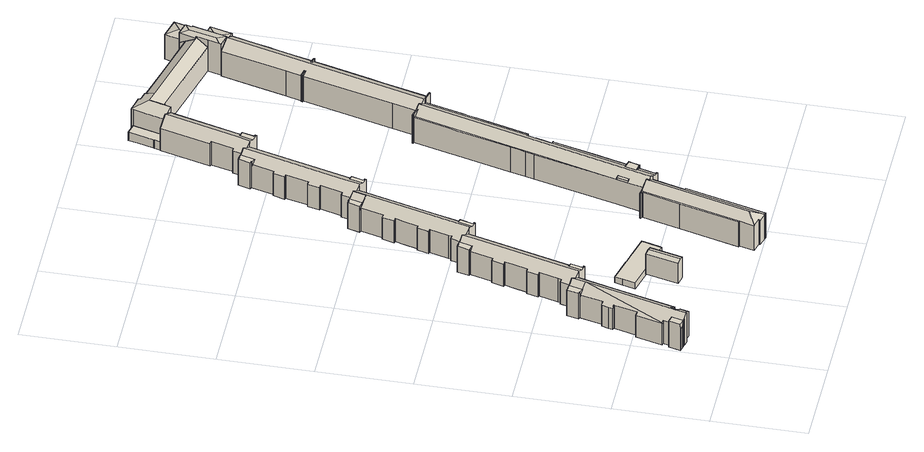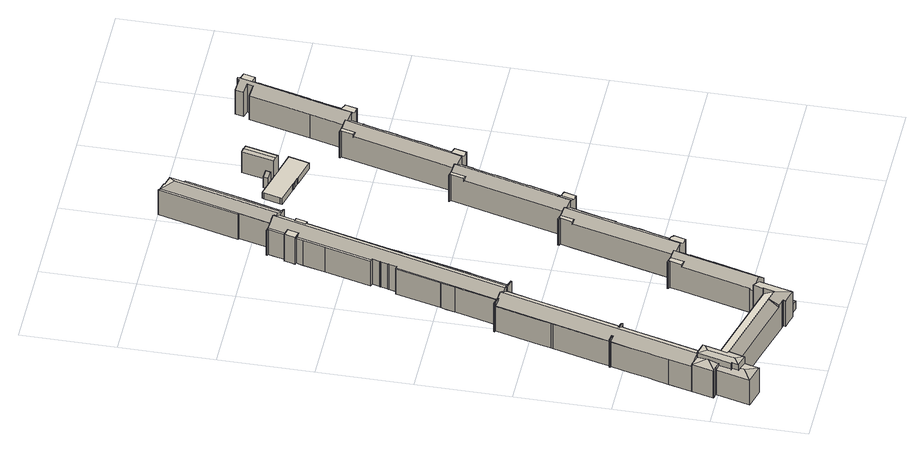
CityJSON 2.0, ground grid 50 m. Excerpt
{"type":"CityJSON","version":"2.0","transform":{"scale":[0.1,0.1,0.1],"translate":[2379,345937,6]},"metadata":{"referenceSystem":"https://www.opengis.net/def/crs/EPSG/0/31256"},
"CityObjects":{
"building1":{"type":"Building","attributes":{"name":"207428"},"children":["building1-1","building1-2","building1-3","building1-4","building1-5","building1-6","building1-7","building1-8","building1-9","building1-10","building1-11","building1-12","building1-13","building1-14"]},
"building1-1":{"type":"BuildingPart","attributes":{"measuredHeight":19.28,"roofType":"PULTDACH","HoeheDach":"27","NiedrigsteTraufeDesGebaeudes":"21","Blattnummer":"104092","HoeheGrund":"7"},"parents":["building1"],"geometry":[{"type":"MultiSurface","lod":"2","boundaries":[[[0,1,2,3,4]],[[2,5,6,3]],[[5,7,8,6]],[[9,10,11,12,13,14,15,16,17,18,19,20]],[[21,22,23,24,25,26,27,28,29,30,31,32,10,33,34]],[[35,36,37,38,39,40,41,42]],[[37,36,11,43]],[[10,32,38,37,11]],[[44,1,0,45]],[[45,0,4,46]],[[47,8,7,48]],[[1,49,50,2]],[[5,51,7]],[[52,53,54,55]],[[55,54,50,56]],[[56,50,49,1,44]],[[57,20,19,58]],[[58,19,18,59]],[[59,18,17,60]],[[60,17,16,61]],[[61,16,15,62]],[[62,15,14,63]],[[63,14,13,64]],[[64,13,12,65]],[[48,7,51,66,67]],[[68,31,30,69]],[[69,30,29,70]],[[70,29,28,71]],[[71,28,27,72]],[[72,27,26,73]],[[73,26,25,74]],[[74,25,24,75]],[[75,24,23,76]],[[76,23,22,77]],[[77,22,21,78]],[[79,42,41,80]],[[80,41,40,81]],[[81,40,39,82]],[[83,35,42,79]],[[43,11,37]],[[70,71,72,73,74,75,76,77,78,84,52,55,56,44,45,46,85,47,48,67,86,57,58,59,60,61,62,63,64,65,87,83,79,80,81,82,88,89,68,69]],[[4,3,6,8,47,85,46]],[[12,11,36,35,83,87,65]],[[38,32,31,68,89,88,82,39]],[[86,67,66,9,20,57]],[[84,78,21,34,53,52]],[[50,54,53,34,33,10,9,66,51,5,2,49]]]}]},
"building1-2":{"type":"BuildingPart","attributes":{"measuredHeight":13.72,"roofType":"SATTELDACH","HoeheDach":"21","NiedrigsteTraufeDesGebaeudes":"20","Blattnummer":"104091","HoeheGrund":"7"},"parents":["building1"],"geometry":[{"type":"Solid","lod":"2","boundaries":[[[[90,91,92,93]],[[94,95,96,97]],[[98,99,97,96,100,101,91,90]],[[102,95,94,103,93,92]],[[97,99,98,90,93,103,94]],[[101,100,102,92,91]],[[96,95,102,100]]]]}]},
"building1-3":{"type":"BuildingPart","attributes":{"measuredHeight":19.02,"roofType":"SATTELDACH","HoeheDach":"26","NiedrigsteTraufeDesGebaeudes":"21","Blattnummer":"104092","HoeheGrund":"7"},"parents":["building1"],"geometry":[{"type":"Solid","lod":"2","boundaries":[[[[104,105,106,107,108,109]],[[107,110,111,108]],[[112,113,114]],[[112,115,116,117,118,119,120,121,122,113]],[[117,116,123,124]],[[125,126,127,128]],[[128,127,129,130]],[[130,129,131,132]],[[132,131,133,134]],[[134,133,135,136]],[[136,135,137,138]],[[138,137,139,140]],[[140,139,141,142]],[[141,143,142]],[[144,145,146,147]],[[147,146,148,149]],[[149,148,150,151]],[[151,150,152,153]],[[153,152,154,155]],[[69,156,157,68]],[[111,110,108]],[[158,159,160,161]],[[162,106,105,163]],[[163,105,104,164]],[[165,122,121,166]],[[166,121,120,167]],[[167,120,119,168]],[[169,116,115,170]],[[124,123,117]],[[171,162,163,164,172,173,69,68,174,175,125,128,130,132,134,136,138,140,142,176,144,147,149,151,153,155,169,170,177,178,165,166,167,168,179,180,158,161]],[[157,181,182,126,125,175,174,68]],[[154,123,116,169,155]],[[173,172,164,104,109,183,156,69]],[[118,184,159,158,180,179,168,119]],[[162,171,161,160,110,107,106]],[[177,170,115,112,114,178]],[[114,113,122,165,178]],[[143,185,145,144,176,142]],[[109,108,110,160,159,184,186,187,183]],[[156,183,187,186,184,118,117,123,154,152,150,148,146,145,185,143,141,139,137,135,133,131,129,127,126,182,181,157]]]]}]},
"building1-4":{"type":"BuildingPart","attributes":{"measuredHeight":3.76,"roofType":"FLACHDACH","HoeheDach":"11","NiedrigsteTraufeDesGebaeudes":"11","Blattnummer":"104091","HoeheGrund":"7"},"parents":["building1"],"geometry":[{"type":"Solid","lod":"2","boundaries":[[[[188,189,190,191]],[[191,190,192,193]],[[193,192,194,195]],[[195,194,196,197]],[[197,196,198,199]],[[199,198,200,201]],[[201,200,202,203]],[[203,202,204,205]],[[205,204,206,207]],[[207,206,208,209]],[[210,209,208,211,212,213]],[[212,189,188,213]],[[205,207,209,210,213,188,191,193,195,197,199,201,203]],[[211,208,206,204,202,200,198,196,194,192,190,189,212]]]]}]},
"building1-5":{"type":"BuildingPart","attributes":{"measuredHeight":8.76,"roofType":"PULTDACH","HoeheDach":"16","NiedrigsteTraufeDesGebaeudes":"14","Blattnummer":"104091","HoeheGrund":"7"},"parents":["building1"],"geometry":[{"type":"Solid","lod":"2","boundaries":[[[[214,215,216,217]],[[214,218,219,215]],[[215,219,220,216]],[[216,220,221,217]],[[217,221,218,214]],[[221,220,219,218]]]]}]},
"building1-6":{"type":"BuildingPart","attributes":{"measuredHeight":19.24,"roofType":"SATTELDACH","HoeheDach":"26","NiedrigsteTraufeDesGebaeudes":"21","Blattnummer":"104092","HoeheGrund":"7"},"parents":["building1"],"geometry":[{"type":"MultiSurface","lod":"2","boundaries":[[[222,223,224,225,226,227,228,229,230,231,232,233,234,235,236,237,238,239,240,241,242,243,244,245,246]],[[247,248,249,250,251,252]],[[253,254,248,247]],[[255,256,257,258]],[[259,260,261,262,263,264]],[[265,266,259,264,267,234]],[[229,228,268,269]],[[228,227,270,268]],[[227,226,271,270]],[[226,225,272,271]],[[225,224,273,272]],[[224,223,274,273]],[[223,222,275,274]],[[245,244,276,277]],[[244,243,278,276]],[[241,240,279,280]],[[240,239,281,279]],[[239,238,282,281]],[[238,237,283,282]],[[237,236,284,283]],[[236,235,285,284]],[[234,233,265]],[[230,229,269,286]],[[254,253,248]],[[233,287,266,265]],[[288,289,290,291]],[[252,251,292,293]],[[251,250,294,292]],[[295,255,257,296,297]],[[262,261,298,299]],[[261,260,300,298]],[[301,267,264]],[[264,267,301,235,234]],[[258,302,303,256,255]],[[258,302,301,295]],[[303,302,258,295,255]],[[290,289,304,253,247,252,293,305,306]],[[306,305,293,292,294,307,308,286,269,268,270,271,272,273,274,275,309,277,276,278,310,280,279,281,282,283,284,285,297,296,311,299,298,300,312,313,291,290]],[[231,230,286,308,307,294,250,249]],[[287,288,291,313,312,300,260,259,266]],[[303,263,262,299,311,296,257,256]],[[241,280,310,278,243,242]],[[245,277,309,275,222,246]],[[264,267,264,263,303,302,258,255,295,301]],[[289,288,287,233,232,231,249,248,253,304]]]}]},
"building1-7":{"type":"BuildingPart","attributes":{"measuredHeight":19.02,"roofType":"SATTELDACH","HoeheDach":"26","NiedrigsteTraufeDesGebaeudes":"21","Blattnummer":"104092","HoeheGrund":"7"},"parents":["building1"],"geometry":[{"type":"Solid","lod":"2","boundaries":[[[[314,315,316,317,318,319]],[[317,320,321,318]],[[322,323,324,325,326,327,328,329,330]],[[325,324,331,332]],[[291,333,334,335]],[[335,334,336,337]],[[337,336,338,339]],[[339,338,340,341]],[[341,340,342,343]],[[343,342,344,345]],[[345,344,346,347]],[[347,346,348,349]],[[349,348,350,351]],[[351,350,352,353]],[[353,352,354,355]],[[355,354,356,357]],[[357,356,358,359]],[[359,358,360,361]],[[361,360,362,363]],[[290,364,333,291]],[[321,320,318]],[[365,366,367,368]],[[369,316,315,370]],[[370,315,314,371]],[[372,330,329,373]],[[373,329,328,374]],[[374,328,327,375]],[[376,323,322,377]],[[377,322,330,372]],[[332,331,325]],[[378,369,370,371,379,380,290,291,335,337,339,341,343,345,347,349,351,353,355,357,359,361,363,381,382,376,377,372,373,374,375,383,384,365,368]],[[362,331,324,323,376,382,381,363]],[[380,379,371,314,319,385,364,290]],[[326,386,366,365,384,383,375,327]],[[369,378,368,367,320,317,316]],[[319,318,320,367,366,386,387,388,385]],[[364,385,388,387,386,326,325,331,362,360,358,356,354,352,350,348,346,344,342,340,338,336,334,333]]]]}]},
"building1-8":{"type":"BuildingPart","attributes":{"measuredHeight":19.77,"roofType":"SATTELDACH","HoeheDach":"26","NiedrigsteTraufeDesGebaeudes":"22","Blattnummer":"105092","HoeheGrund":"7"},"parents":["building1"],"geometry":[{"type":"Solid","lod":"2","boundaries":[[[[389,390,391,392,393,394,395,396,397]],[[398,399,400,401,402,403,404,405,406,407,408,409,390,389]],[[410,411,412,408,407,413,414,415,416,417,418,419,420,421,422,423,424,425,426,427,428,429]],[[426,425,430,431]],[[432,433,434,435,436,437,438,439,440,441,442,443,444,445,446,447,448,449,450,451,452,453,454,455,456,457,458,459,460,461,415,414]],[[462,463,464,465,466,419,418,467,468]],[[469,470,471,472,473,474,475,476]],[[477,478,479,480,481,482,483]],[[484,485,486,487,488,489,490]],[[491,492,493,494,495,496,401,400,399]],[[497,498,499,500,501,502,503]],[[504,505,506,507]],[[508,509,510,511,512,513,514]],[[515,516,397,517]],[[518,519,520,521]],[[521,520,522,523]],[[524,418,417,525,526]],[[525,417,416,527]],[[427,431,430,424]],[[424,430,425]],[[426,431,427]],[[528,451,450,529]],[[529,450,449,530]],[[530,449,448,531]],[[531,448,447,532]],[[532,447,446,533]],[[443,534,444]],[[444,534,535,536]],[[537,538,539,441]],[[441,539,442]],[[540,541,542,543]],[[544,545,536,546]],[[547,468,467,548]],[[548,467,418,524]],[[549,462,468,547]],[[526,525,550,551]],[[552,553,554,555]],[[556,557,558,455]],[[559,471,470,560]],[[560,470,469,561]],[[479,478,562]],[[563,477,483,564]],[[508,487,486,509]],[[517,397,396,565]],[[565,396,566,567]],[[568,569,516,515]],[[570,571,572,573]],[[573,572,569,568]],[[574,495,494,575]],[[575,494,493,576]],[[576,493,492,577]],[[578,491,399]],[[579,580,581,582]],[[583,584,585,586]],[[587,588,589,590]],[[590,589,591,592]],[[593,500,499,594]],[[595,512,511,596]],[[596,511,510,597]],[[598,393,429,428,599,600,601,602,582,581]],[[415,461,460,459,603,604,605,527,416]],[[606,607,608,592,591,609,610,454,453,611]],[[612,421,420,419,466,465,464,463,613]],[[614,615,616,613,463,462,549,617,618,619,620]],[[595,621,622,623,624,625,626,627,513,512]],[[406,405,404,403,402,401,496,436,435,434,433,432,414,413,407]],[[628,597,510,509,486,485,629]],[[392,391,390,409,408,412,411,410,429,393]],[[630,624,623,622,621,595,596,597,628,629,631,632,593,594,633,634,559,560,561,635,636,637,638,639,640,587,590,592,608,607,606,611,641,528,529,530,531,532,533,642,643,540,543,644,544,546,645,646,647,648,649,650,651,652,653,654,655,656,657,658,659,660,574,575,576,577,661,570,573,568,515,517,565,567,662,518,521,523,663,579,582,602,601,600,599,664,665,583,586,666,620,619,618,617,549,547,548,524,526,551,667,563,564,668,669,670,552,555,671,672,673,674,675,676,677,678]],[[396,395,394,393,598,581,580,679,522,520,519,680,566,396,397]],[[424,423,422,421,612,613,616,615,614,681,585,584,424,427]],[[610,609,591,589,588,682,683,684,556,455,454]],[[428,427,424,584,583,665,664,599]],[[650,649,648,685,686,687,538,537,651]],[[688,689,690,691,676,675,674,673,672,692]],[[457,456,455,558,693,694,458]],[[636,635,561,469,476,695,557,556,637]],[[474,473,472,497,503,696,475]],[[559,634,633,594,499,498,497,472,471]],[[593,632,631,629,485,484,502,501,500]],[[661,577,492,491,578,571,570]],[[502,484,490]],[[488,487,508,514,489]],[[481,480,504,507,482]],[[483,482,507,506,669,668,564]],[[624,630,678,697,698,625]],[[699,697,678,677,676,691]],[[554,700,692,672,671,555]],[[505,553,552,670,669,506]],[[550,562,478,477,563,667,551]],[[587,640,639,683,682,588]],[[639,638,637,556,684,683]],[[585,681,614,620,666,586]],[[544,644,543,542,701,545]],[[540,643,702,541]],[[648,647,646,703,704,685]],[[705,703,646,645,546,536,535]],[[657,656,655,706,707,708]],[[709,706,655,654,653,710]],[[653,652,651,537,711,710]],[[496,495,574,660,659,437,436]],[[658,657,708,438,437,659]],[[445,702,643,642,533,446]],[[528,641,611,453,452,451]],[[663,523,522,679,580,579]],[[566,680,519,518,662,567]],[[558,557,695,476,475,696,503,502,490,489,514,513,627,626,625,698,697,699,691,690,693]],[[527,605,604,603,459,458,694,693,690,689,688,692,700,554,553,505,504,480,479,562,550,525]],[[536,545,701,542,541,702,445,444]],[[539,538,687,686,685,704,703,705,535,534,443,442]],[[708,707,706,709,710,711,537,441,440,439,438]],[[516,569,572,571,578,399,398,389,397]]]]}]},
"building1-9":{"type":"BuildingPart","attributes":{"measuredHeight":19.02,"roofType":"SATTELDACH","HoeheDach":"26","NiedrigsteTraufeDesGebaeudes":"21","Blattnummer":"104092","HoeheGrund":"7"},"parents":["building1"],"geometry":[{"type":"Solid","lod":"2","boundaries":[[[[712,713,714,715]],[[715,714,716,717]],[[717,716,718,719]],[[720,721,722,723]],[[724,725,726,727]],[[727,726,728,729]],[[730,731,732]],[[733,734,735,736]],[[736,735,737,738]],[[727,729,739,733,736,738,740,741,720,723,742,712,715,717,719,743,744,724]],[[745,730,732,728,726,725,746,747,748]],[[749,746,725,724,744,743,719,718]],[[741,740,738,737,745,748,721,720]],[[733,739,729,728,732,731,734]],[[721,748,747,746,749,718,716,714,713,750,722]],[[737,735,734,731,730,745]],[[723,722,750,742]],[[742,750,713,712]]]]}]},
"building1-10":{"type":"BuildingPart","attributes":{"measuredHeight":5.24,"roofType":"FLACHDACH","HoeheDach":"13","NiedrigsteTraufeDesGebaeudes":"13","Blattnummer":"104092","HoeheGrund":"8"},"parents":["building1"],"geometry":[{"type":"Solid","lod":"2","boundaries":[[[[751,752,753,754,755,756,757]],[[758,759,760,761,762,763,764]],[[758,757,756,759]],[[759,756,755,760]],[[762,753,752,763]],[[763,752,751,764]],[[764,751,757,758]],[[755,754,753,762,761,760]]]]}]},
"building1-11":{"type":"BuildingPart","attributes":{"measuredHeight":19.05,"roofType":"PULTDACH","HoeheDach":"26","NiedrigsteTraufeDesGebaeudes":"20","Blattnummer":"104092","HoeheGrund":"7"},"parents":["building1"],"geometry":[{"type":"Solid","lod":"2","boundaries":[[[[765,766,767,768,769,770]],[[769,771,770]],[[772,773,774,775]],[[775,774,776,777]],[[778,779,780,781]],[[782,766,765,783]],[[784,785,786,787]],[[787,786,788,789]],[[789,788,790,791]],[[792,793,768]],[[794,795,796,797]],[[798,799,800,801]],[[802,803,804,805]],[[806,793,792,807,808,795,794,809,810,811,812,791,790]],[[813,798,801,814,782,783,772,775,777,815,778,781,816,817,784,787,789,791,812,811,810,809,794,797,818,819,802,805]],[[820,821,785,784,817,816,781,780]],[[796,822,823,803,802,819,818,797]],[[798,813,805,804,824,799]],[[766,782,814,801,800,767]],[[783,765,770,771,773,772]],[[776,825,779,778,815,777]],[[767,800,799,824,804,803,823,822,796,795,808,807,792,768]],[[769,768,793,806,790,788,786,785,821,820,780]],[[774,773,771,769,780,779,825,776]]]]}]},
"building1-12":{"type":"BuildingPart","attributes":{"measuredHeight":20.28,"roofType":"WALMDACH","HoeheDach":"27","NiedrigsteTraufeDesGebaeudes":"27","Blattnummer":"104092","HoeheGrund":"7"},"parents":["building1"],"geometry":[{"type":"Solid","lod":"2","boundaries":[[[[826,827,828,829,830]],[[828,831,832,833,834,835,829]],[[827,836,837,838,839,831,828]],[[831,839,840,841,832]],[[842,835,834,843]],[[843,834,833,844]],[[845,838,837,846]],[[847,841,840,848]],[[849,845,846,850,851,852,853,854,842,843,844,855,847,848]],[[851,850,846,837,836,827]],[[845,849,848,840,839,838]],[[833,832,841,847,855,844]],[[852,851,827,826,830,853]],[[830,829,835,842,854,853]]]]}]},
"building1-13":{"type":"BuildingPart","attributes":{"measuredHeight":18.3,"roofType":"PULTDACH","HoeheDach":"25","NiedrigsteTraufeDesGebaeudes":"24","Blattnummer":"104092","HoeheGrund":"7"},"parents":["building1"],"geometry":[{"type":"Solid","lod":"2","boundaries":[[[[856,857,858]],[[856,859,860,861,857]],[[861,862,863,857]],[[864,856,858,865]],[[866,860,859,867]],[[867,859,856,864]],[[868,863,862,869]],[[867,864,865,870,868,869,866]],[[858,857,863,868,870,865]],[[861,860,866,869,862]]]]}]},
"building1-14":{"type":"BuildingPart","attributes":{"measuredHeight":16.83,"roofType":"WALMDACH","HoeheDach":"24","NiedrigsteTraufeDesGebaeudes":"23","Blattnummer":"104092","HoeheGrund":"7"},"parents":["building1"],"geometry":[{"type":"Solid","lod":"2","boundaries":[[[[871,872,873,874,875]],[[872,876,873]],[[877,876,872,871,878,879,880,881]],[[882,873,876,883]],[[884,881,880,885]],[[885,880,879,886]],[[886,879,878,887]],[[883,876,877,888]],[[888,877,881,884]],[[888,884,885,886,887,889,890,891,882,883]],[[889,887,878,871,875,890]],[[875,874,873,882,891,890]]]]}]}
},
"vertices":[
[11,246,151],[22,243,155],[39,239,180],[5,248,180],[4,247,149],[55,301,180],[21,310,180],[34,307,149],[21,310,150],[33,345,153],[207,768,206],[157,784,162],[127,665,162],[114,668,150],[104,630,150],[99,610,150],[112,607,162],[110,602,162],[79,482,162],[66,485,150],[30,345,150],[76,229,200],[79,240,200],[123,229,170],[135,274,170],[97,284,196],[106,317,196],[144,307,169],[151,305,164],[233,630,165],[283,818,165],[228,840,204],[225,841,206],[85,294,206],[69,231,206],[158,788,180],[157,784,180],[178,777,180],[196,848,180],[176,853,180],[175,850,180],[161,854,180],[145,791,180],[157,784,149],[22,243,13],[11,246,13],[4,247,13],[21,310,13],[34,307,13],[22,243,166],[30,241,172],[34,307,161],[45,237,13],[45,237,185],[42,238,183],[42,238,13],[30,241,13],[30,345,13],[66,485,13],[79,482,13],[110,602,13],[112,607,13],[99,610,13],[104,630,13],[114,668,13],[127,665,13],[43,342,162],[43,342,13],[228,840,13],[283,818,13],[233,630,13],[151,305,13],[144,307,13],[106,317,13],[97,284,13],[135,274,13],[123,229,13],[79,240,13],[76,229,13],[145,791,13],[161,854,13],[175,850,13],[176,853,13],[158,788,13],[69,231,13],[5,248,13],[33,345,13],[157,784,13],[196,848,13],[225,841,13],
[511,359,13],[511,359,144],[553,531,144],[553,531,13],[601,518,13],[601,518,146],[560,347,146],[560,347,13],[536,353,13],[540,352,13],[540,352,150],[536,353,149],[581,523,150],[581,523,13],
[355,800,180],[357,806,180],[347,809,180],[363,873,180],[344,879,180],[325,807,180],[363,873,168],[363,873,162],[376,1388,180],[372,1389,180],[372,1389,155],[380,1386,180],[381,1386,180],[403,1379,180],[421,1448,180],[403,1453,180],[402,1449,180],[401,1449,180],[388,1452,180],[381,1386,163],[381,1386,155],[244,903,13],[244,903,155],[253,900,162],[253,900,13],[254,900,163],[254,900,13],[258,916,163],[258,916,13],[285,1017,163],[285,1017,13],[284,1017,162],[284,1017,13],[275,1020,155],[275,1020,13],[292,1083,155],[292,1083,13],[301,1081,162],[301,1081,13],[301,1081,163],[333,1202,13],[333,1202,163],[332,1202,162],[332,1202,13],[323,1204,155],[323,1204,13],[340,1268,155],[340,1268,13],[349,1266,162],[349,1266,13],[350,1265,163],[350,1265,13],[283,818,200],[228,840,155],[455,1440,13],[455,1440,201],[507,1419,168],[507,1419,13],[347,809,13],[357,806,13],[355,800,13],[388,1452,13],[401,1449,13],[402,1449,13],[403,1453,13],[381,1386,13],[380,1386,13],[363,873,13],[325,807,13],[287,817,13],[229,846,13],[240,888,13],[321,1157,13],[376,1388,13],[372,1389,13],[421,1448,13],[451,1441,13],[229,846,155],[240,888,155],[287,817,203],[451,1441,203],[321,1157,163],[432,1369,203],[307,891,203],
[453,630,8],[453,630,46],[464,670,46],[464,670,8],[587,638,46],[587,638,8],[593,636,46],[593,636,8],[616,630,46],[616,630,8],[633,626,46],[633,626,8],[644,623,46],[644,623,8],[760,592,46],[760,592,8],[758,582,46],[758,582,8],[735,497,46],[735,497,8],[731,485,46],[731,485,8],[473,551,8],[473,551,46],[435,561,46],[435,561,8],
[627,482,14],[634,510,14],[662,502,14],[655,475,14],[627,482,101],[634,510,101],[662,502,81],[655,475,81],
[502,1619,153],[511,1616,160],[512,1616,161],[485,1515,161],[481,1499,161],[480,1499,160],[471,1502,153],[455,1440,152],[507,1419,196],[517,1416,205],[538,1496,205],[662,1968,205],[647,1972,192],[608,1985,160],[576,1864,161],[575,1865,160],[567,1867,153],[550,1803,153],[559,1801,160],[560,1801,161],[548,1756,161],[528,1680,161],[527,1680,160],[518,1682,153],[505,1630,153],[592,1479,180],[575,1484,180],[554,1406,180],[582,1399,180],[583,1406,180],[574,1408,180],[592,1479,168],[592,1479,161],[605,1986,158],[598,1988,153],[598,1987,153],[607,1985,160],[645,2048,180],[630,2052,180],[628,2047,180],[615,2051,180],[598,1988,180],[627,1979,180],[662,1968,202],[680,2038,202],[608,1985,168],[471,1502,12],[455,1440,12],[480,1499,12],[481,1499,12],[485,1515,12],[512,1616,12],[511,1616,12],[502,1619,12],[527,1680,12],[518,1682,12],[528,1680,12],[559,1801,12],[560,1801,12],[550,1803,12],[567,1867,12],[575,1865,12],[576,1864,12],[608,1985,12],[507,1419,12],[680,2038,205],[681,2038,204],[733,2017,168],[733,2017,12],[681,2038,12],[583,1406,12],[574,1408,12],[582,1399,12],[607,1985,158],[598,1987,12],[607,1985,12],[628,2047,12],[615,2051,12],[630,2052,12],[608,1985,162],[607,1985,162],[598,1988,162],[632,1630,168],[592,1479,12],[632,1630,12],[554,1406,12],[517,1416,12],[505,1630,12],[548,1756,12],[598,1988,12],[645,2048,12],[680,2038,12],
[808,1997,180],[810,2004,180],[800,2007,180],[817,2072,180],[797,2078,180],[778,2005,180],[817,2072,168],[817,2072,162],[833,2584,180],[834,2583,180],[832,2578,180],[855,2570,180],[875,2645,180],[855,2650,180],[854,2646,180],[841,2650,180],[824,2586,180],[832,2577,163],[832,2577,155],[681,2038,155],[697,2100,155],[697,2100,12],[707,2098,163],[707,2098,12],[707,2097,163],[707,2097,12],[738,2214,163],[738,2214,12],[737,2215,162],[737,2215,12],[728,2217,155],[728,2217,12],[744,2281,155],[744,2281,12],[753,2279,162],[753,2279,12],[755,2278,163],[755,2278,12],[786,2399,163],[786,2399,12],[785,2399,162],[785,2399,12],[776,2402,156],[776,2402,12],[793,2465,156],[793,2465,12],[801,2463,162],[801,2463,12],[802,2463,163],[802,2463,12],[733,2017,196],[911,2635,12],[911,2635,198],[959,2615,168],[959,2615,12],[800,2007,12],[810,2004,12],[808,1997,12],[824,2586,12],[841,2650,12],[854,2646,12],[855,2650,12],[834,2583,12],[833,2584,12],[817,2072,12],[778,2005,12],[741,2015,12],[832,2577,12],[832,2578,12],[875,2645,12],[904,2637,12],[741,2015,202],[904,2637,202],[884,2561,202],[761,2090,202],
[908,77,200],[1054,627,200],[1046,629,194],[1028,634,181],[1004,640,165],[1003,635,165],[1001,629,165],[866,118,165],[845,40,165],[918,60,191],[944,14,165],[965,92,165],[1100,603,165],[1099,603,166],[1083,607,177],[1081,608,178],[1080,608,179],[1070,611,186],[1064,612,191],[1067,624,191],[1060,626,196],[1046,629,177],[1054,627,182],[1060,626,186],[1070,611,195],[1080,608,201],[1409,1849,201],[1393,1853,191],[1392,1853,190],[1385,1855,186],[1383,1847,186],[1370,1850,177],[1352,1855,165],[1207,1308,165],[1172,1177,165],[1066,779,165],[1084,774,177],[1069,716,177],[1051,721,165],[1029,634,165],[1028,634,165],[1066,779,177],[1051,721,177],[1081,608,201],[1083,607,199],[1099,603,189],[1100,603,188],[1101,602,188],[1101,603,188],[1136,594,165],[1137,599,165],[1138,605,165],[1161,691,165],[1143,696,177],[1158,754,177],[1177,749,165],[1282,1148,165],[1277,1149,168],[1288,1189,168],[1289,1193,168],[1290,1198,168],[1299,1231,168],[1300,1236,168],[1301,1240,168],[1311,1280,168],[1317,1279,165],[1462,1826,165],[1448,1830,174],[1444,1831,177],[1425,1836,189],[1427,1844,189],[1422,1845,193],[1414,1847,198],[1343,1860,186],[1342,1858,186],[1343,1858,186],[1352,1855,186],[1370,1850,186],[1336,1868,186],[1334,1862,186],[1520,1811,186],[1522,1817,186],[1515,1819,186],[1515,1820,186],[1512,1821,186],[1485,1828,186],[1478,1830,186],[1475,1823,186],[1550,2461,181],[1549,2461,181],[1575,2454,181],[1577,2460,181],[1550,2467,181],[1544,2469,181],[1542,2463,181],[1673,2428,181],[1673,2429,181],[1678,2428,181],[1679,2433,181],[1674,2434,181],[1648,2441,181],[1646,2435,181],[950,4,165],[953,3,165],[1064,429,165],[1056,431,165],[1100,599,165],[1101,602,165],[1515,1820,165],[1578,2060,165],[1592,2116,165],[1594,2124,165],[1657,2365,165],[1673,2428,165],[1512,1821,165],[1550,2467,165],[1550,2468,165],[1544,2470,165],[1544,2469,165],[1679,2433,165],[1678,2428,165],[1680,2427,165],[1682,2433,165],[1675,2435,165],[1704,2545,165],[1674,2434,165],[897,26,5],[897,26,165],[845,40,5],[940,437,5],[940,437,165],[991,630,165],[991,630,5],[992,637,165],[992,637,5],[1385,1855,5],[1392,1853,168],[1392,1853,5],[1393,1853,168],[1300,1236,5],[1299,1231,5],[1290,1198,5],[1289,1193,5],[1288,1189,5],[1277,1149,5],[1177,749,177],[1189,746,177],[1189,746,165],[1174,688,165],[1174,688,177],[1161,691,177],[1292,1144,5],[1292,1144,165],[1230,903,165],[1230,903,5],[1199,783,5],[1199,783,165],[1189,746,5],[1334,1862,5],[1336,1868,5],[1343,1860,5],[1426,1984,167],[1426,1984,5],[1551,2468,5],[1551,2468,165],[1573,2551,165],[1573,2551,5],[1469,1824,165],[1469,1824,190],[1462,1826,194],[1515,1819,5],[1522,1817,5],[1520,1811,5],[1549,2461,165],[1550,2461,5],[1542,2463,5],[866,118,5],[858,120,165],[858,120,5],[895,19,5],[895,19,159],[945,5,5],[945,5,159],[943,6,159],[943,6,5],[1100,599,5],[1056,431,5],[1064,429,5],[953,3,5],[950,4,159],[981,640,5],[981,640,165],[982,646,165],[982,646,5],[1178,1222,5],[1178,1222,165],[1189,1264,165],[1189,1264,5],[1390,1519,5],[1390,1519,165],[1390,1518,165],[1390,1518,5],[1327,1277,165],[1327,1277,5],[1594,2124,5],[1592,2116,5],[1675,2435,5],[1682,2433,5],[1680,2427,5],[992,643,165],[1029,634,5],[1028,634,5],[1004,640,5],[992,643,5],[1422,1845,186],[1414,1847,181],[1409,1849,178],[1317,1279,5],[1323,1278,5],[1326,1277,5],[1326,1277,165],[1323,1278,165],[1311,1280,5],[1343,1858,165],[1342,1858,165],[1210,1347,165],[1283,1630,165],[1295,1676,165],[1342,1858,5],[1295,1676,5],[1283,1630,5],[1210,1347,5],[1704,2545,5],[1725,2629,5],[1738,2676,5],[1755,2741,5],[1755,2741,165],[1738,2676,165],[1725,2629,165],[1678,2428,5],[1673,2429,5],[1787,2867,5],[1673,2428,5],[1657,2365,5],[1578,2060,5],[1515,1820,5],[1475,1823,5],[1471,1824,5],[1469,1824,5],[1419,1630,5],[1409,1592,5],[1399,1554,5],[1301,1240,5],[1282,1148,5],[1293,1145,5],[1210,827,5],[1191,746,5],[1199,744,5],[1191,715,5],[1183,685,5],[1183,686,5],[1176,688,5],[1174,688,5],[1159,630,5],[1150,598,5],[1152,597,5],[1157,595,5],[1157,594,5],[1156,589,5],[1136,594,5],[1101,603,5],[1101,602,5],[950,4,5],[858,121,5],[990,637,5],[1051,721,5],[1066,779,5],[1201,1310,5],[1549,2461,5],[1544,2469,5],[1544,2470,5],[1550,2468,5],[1603,2666,5],[1663,2899,5],[1664,2899,5],[1725,2883,5],[1727,2883,5],[1729,2882,5],[1755,2876,5],[1788,2867,5],[990,637,165],[858,121,165],[1201,1310,165],[1399,1554,165],[1409,1592,165],[1419,1630,165],[1183,685,177],[1183,686,177],[1176,688,177],[1664,2899,165],[1725,2883,202],[1727,2883,203],[1729,2882,202],[1663,2899,164],[1448,1830,203],[1444,1831,201],[1471,1824,189],[1485,1828,181],[1788,2867,166],[1787,2867,166],[1755,2876,186],[1603,2666,165],[1210,827,165],[1293,1145,165],[1199,744,177],[1191,715,177],[1191,746,177],[1157,595,165],[1157,594,165],[1156,589,165],[1152,597,165],[1150,598,165],[1159,630,165],
[937,2694,13],[937,2694,163],[968,2812,163],[968,2812,13],[959,2815,156],[959,2815,13],[1028,3083,154],[1028,3083,13],[959,2615,13],[959,2615,197],[911,2635,154],[911,2635,13],[1149,3052,13],[1149,3052,164],[1144,3033,164],[1144,3033,13],[1139,3034,168],[1139,3034,13],[1016,2677,184],[1043,2670,184],[1043,2670,168],[1026,2605,13],[1026,2605,184],[1037,2602,184],[1037,2602,13],[1035,2595,184],[1035,2595,13],[1043,2670,13],[997,2605,13],[965,2613,13],[927,2696,13],[1082,3069,13],[1085,3069,13],[997,2605,184],[1085,3069,203],[984,2686,203],[965,2613,203],[1082,3069,200],[927,2696,154],
[1082,3069,68],[1126,3238,68],[1072,3252,68],[1060,3203,68],[1037,3116,68],[1036,3112,68],[1028,3083,68],[1028,3083,15],[1036,3112,15],[1037,3116,15],[1060,3203,15],[1072,3252,15],[1126,3238,15],[1082,3069,15],
[1210,3095,163],[1682,2971,163],[1698,3028,202],[1240,3148,202],[1179,3164,202],[1164,3107,163],[1164,3107,202],[1164,3107,11],[1164,3107,201],[1149,3052,201],[1149,3052,11],[1082,3069,173],[1082,3069,11],[1126,3238,11],[1126,3238,173],[1129,3250,173],[1129,3250,11],[1682,2971,11],[1210,3095,11],[1210,3229,11],[1210,3229,173],[1207,3217,178],[1207,3217,11],[1210,3216,178],[1210,3216,11],[1217,3214,178],[1217,3214,11],[1254,3204,166],[1254,3204,178],[1701,3087,11],[1701,3087,166],[1703,3094,161],[1703,3094,11],[1688,3034,11],[1688,3034,200],[1699,3031,200],[1699,3031,11],[1710,3120,11],[1710,3120,145],[1713,3120,144],[1713,3120,11],[1219,3213,178],[1460,3150,166],[1669,3096,166],[1669,3096,11],[1460,3150,11],[1254,3204,11],[1219,3213,11],[1707,3099,11],[1698,3028,11],[1111,3182,11],[1174,3238,11],[1197,3232,11],[1704,3100,11],[1707,3109,11],[1174,3238,173],[1197,3232,173],[1704,3100,158],[1707,3109,152],[1707,3099,158],[1111,3182,173],
[1725,2883,209],[1729,2882,209],[1701,2929,213],[1665,2908,210],[1663,2899,209],[1737,3074,213],[1712,3116,209],[1688,3034,209],[1699,3031,210],[1682,2971,210],[1757,2997,209],[1774,3065,209],[1768,3066,209],[1776,3097,209],[1777,3103,209],[1713,3120,209],[1682,2971,10],[1699,3031,10],[1688,3034,10],[1768,3066,10],[1774,3065,10],[1713,3120,10],[1777,3103,10],[1776,3097,10],[1757,2997,10],[1729,2882,10],[1725,2883,10],[1663,2899,10],[1665,2908,10],[1712,3116,10],
[1788,2867,182],[1743,2940,190],[1729,2882,183],[1817,2982,182],[1817,2983,182],[1817,2983,183],[1790,2990,182],[1757,2997,183],[1788,2867,7],[1729,2882,7],[1817,2983,7],[1817,2982,7],[1757,2997,7],[1790,2990,7],[1743,2940,7],
[1765,3106,177],[1772,3132,177],[1733,3198,166],[1725,3168,166],[1713,3120,166],[1838,3170,166],[1790,2990,166],[1777,3103,174],[1768,3066,174],[1774,3065,173],[1757,2997,172],[1733,3198,8],[1838,3170,8],[1757,2997,8],[1774,3065,8],[1768,3066,8],[1777,3103,8],[1790,2990,8],[1765,3106,8],[1713,3120,8],[1725,3168,8]
]}
